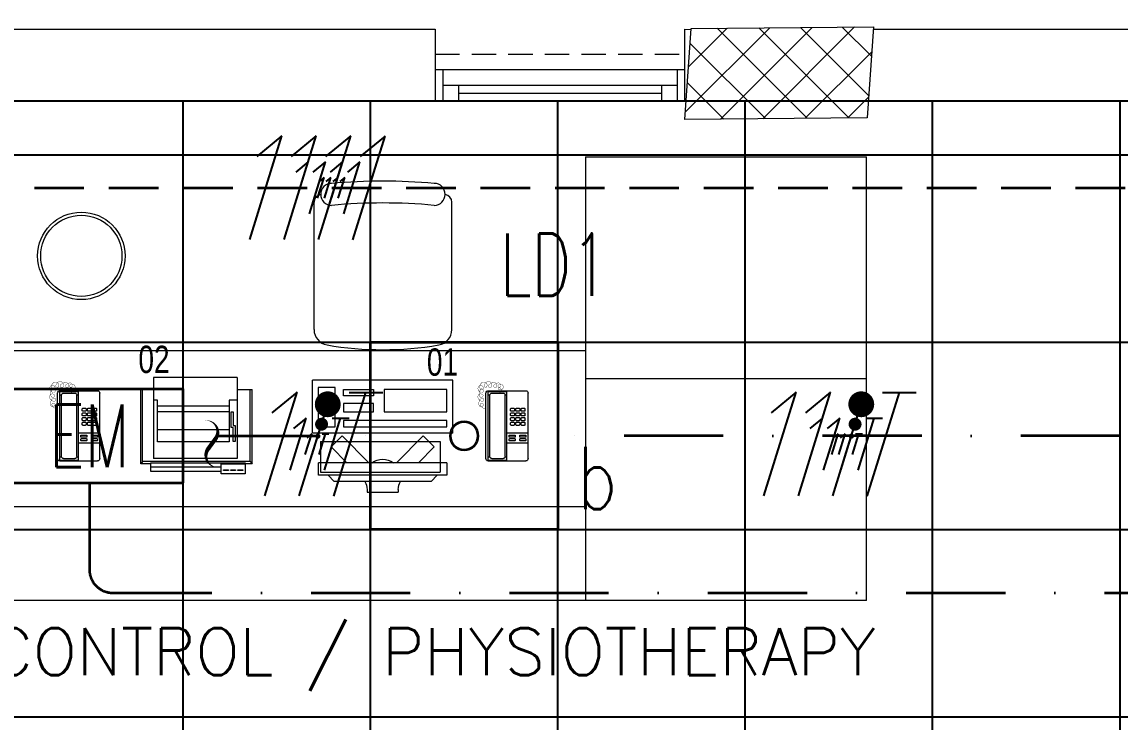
# Model space of a CAD drawing. Header units: inches. Extents: x -12418 to 57169, y -29325 to 19878.
# Drawn here: x 39084 to 42600, y 6583 to 8826 of the extents above; entities that cross this region are included whole.
import ezdxf
from ezdxf.enums import TextEntityAlignment as Align

# ---------------------------------------------------------------- set-up
doc = ezdxf.new("R2010")
doc.units = ezdxf.units.IN
doc.header["$LTSCALE"] = 25
doc.header["$MEASUREMENT"] = 0
for name, pattern in [('00-Ground Floor$0$HIDDEN2', [0.1875, 0.125, -0.0625]), ('DASHDOT', [25.4, 12.7, -6.35, 0, -6.35]), ('HIDDEN', [9.525, 6.35, -3.175])]:
    doc.linetypes.add(name, pattern=pattern)
doc.layers.get('0').update_dxf_attribs({"color": 8})
for name, color, linetype, lineweight in [('00-Ground Floor$0$72_EGR_BASE_TEXT', 252, 'Continuous', 5), ('00-Ground Floor$0$72_EGR_EQP_TAG', 142, 'Continuous', 5), ('00-Ground Floor$0$Aluminum', 251, 'Continuous', 5), ('00-Ground Floor$0$C-HYDR-CTCH', 251, 'Continuous', 5), ('00-Ground Floor$0$Hatch', 254, 'Continuous', 5), ('00-Ground Floor$0$LOADING', 253, 'Continuous', 5), ('00-Ground Floor$0$Proj', 251, 'Continuous', 5), ('00-Ground Floor$0$Walls', 251, 'Continuous', 5), ('E-LITE-CIRC', 6, 'Continuous', 25), ('E-LITE-CIRC-NUMB', 6, 'Continuous', 25), ('E-LITE-CLNG', 150, 'Continuous', 35), ('E-LITE-CLNG @ 100', 150, 'Continuous', 35), ('E-LITE-CLNG-CNDT', 6, 'DASHDOT', 35), ('E-LITE-CTRL', 6, 'Continuous', 25), ('E-LITE-FLOR-CNDT', 6, 'HIDDEN', 35), ('E-LITE-IDEN', 6, 'Continuous', 25), ('E-POWR-WIRE', 6, 'Continuous', 25), ('E-POWR-WIRE @ 100', 6, 'Continuous', 25), ('E-POWR-WIRE @ 20', 6, 'Continuous', 25), ('E-POWR-WIRE @ 50', 6, 'Continuous', 25)]:
    doc.layers.add(name, color=color, linetype=linetype, lineweight=lineweight)
doc.layers.add('00-Ground Floor$0$False Ceiling', color=251, linetype='Continuous')
doc.layers.add('E-LIGHTING CONDUIT', color=6, linetype='Continuous')
doc.styles.add('00-Ground Floor$0$SIMPLEX', font='SIMPLEX.shx', dxfattribs={"height": 150})
doc.styles.add('00-Ground Floor$0$X3G_ENTITY_257CFD', font='swisscl.ttf', dxfattribs={"height": 200})
doc.styles.add('DC_Simplex', font='SIMPLEX.shx', dxfattribs={"width": 0.7})

# ---------------------------------------------------------------- blocks, each defined once
blk = doc.blocks.new('00-Ground Floor$0$DM20079-P')
at = {"color": 0}
for p, q in [((-0.0686, 0.217), (-0.0686, 0.008)), ((-0.0616, 0.225), (0.0594, 0.225)), ((-0.0616, 0.225), (-0.0616, 0)), ((-0.0616, 0.222), (-0.0016, 0.222)), ((-0.0616, 0.212), (-0.0565, 0.212)), ((-0.0496, 0.2175), (-0.0136, 0.2175)), ((-0.0068, 0.212), (-0.0016, 0.212)), ((-0.0016, 0.225), (-0.0016, 0)), ((0.0664, 0.217), (0.0664, 0.008)), ((-0.0566, 0.2105), (-0.0566, 0.0145)), ((-0.0066, 0.2105), (-0.0066, 0.0145)), ((-0.0016, 0.1675), (0.0664, 0.1675)), ((-0.0016, 0.135), (0.0664, 0.135)), ((-0.0616, 0.013), (-0.0565, 0.013)), ((-0.0616, 0.003), (-0.0016, 0.003)), ((-0.0594, 0), (0.0594, 0)), ((-0.0496, 0.0075), (-0.0136, 0.0075)), ((-0.0068, 0.013), (-0.0016, 0.013))]:
    blk.add_line(p, q, dxfattribs=at)
for points in [[(0.0074, 0.1605, 0.414214), (0.0054, 0.1585), (0.0054, 0.1555, 0.414214), (0.0074, 0.1535), (0.0234, 0.1535, 0.414214), (0.0254, 0.1555), (0.0254, 0.1585, 0.414214), (0.0234, 0.1605)], [(0.0234, 0.142, 0.414214), (0.0254, 0.144), (0.0254, 0.147, 0.414214), (0.0234, 0.149), (0.0074, 0.149, 0.414214), (0.0054, 0.147), (0.0054, 0.144, 0.414214), (0.0074, 0.142)], [(0.0574, 0.1535, 0.414214), (0.0594, 0.1555), (0.0594, 0.1585, 0.414214), (0.0574, 0.1605), (0.0414, 0.1605, 0.414214), (0.0394, 0.1585), (0.0394, 0.1555, 0.414214), (0.0414, 0.1535)], [(0.0574, 0.142, 0.414214), (0.0594, 0.144), (0.0594, 0.147, 0.414214), (0.0574, 0.149), (0.0414, 0.149, 0.414214), (0.0394, 0.147), (0.0394, 0.144, 0.414214), (0.0414, 0.142)], [(0.0104, 0.103, 0.414214), (0.0124, 0.101), (0.0204, 0.101, 0.414214), (0.0224, 0.103), (0.0224, 0.109, 0.414214), (0.0204, 0.111), (0.0124, 0.111, 0.414214), (0.0104, 0.109)], [(0.0274, 0.103, 0.414214), (0.0294, 0.101), (0.0374, 0.101, 0.414214), (0.0394, 0.103), (0.0394, 0.109, 0.414214), (0.0374, 0.111), (0.0294, 0.111, 0.414214), (0.0274, 0.109)], [(0.0444, 0.103, 0.414214), (0.0464, 0.101), (0.0544, 0.101, 0.414214), (0.0564, 0.103), (0.0564, 0.109, 0.414214), (0.0544, 0.111), (0.0464, 0.111, 0.414214), (0.0444, 0.109)], [(0.0104, 0.088, 0.414214), (0.0124, 0.086), (0.0204, 0.086, 0.414214), (0.0224, 0.088), (0.0224, 0.094, 0.414214), (0.0204, 0.096), (0.0124, 0.096, 0.414214), (0.0104, 0.094)], [(0.0104, 0.073, 0.414214), (0.0124, 0.071), (0.0204, 0.071, 0.414214), (0.0224, 0.073), (0.0224, 0.079, 0.414214), (0.0204, 0.081), (0.0124, 0.081, 0.414214), (0.0104, 0.079)], [(0.0274, 0.088, 0.414214), (0.0294, 0.086), (0.0374, 0.086, 0.414214), (0.0394, 0.088), (0.0394, 0.094, 0.414214), (0.0374, 0.096), (0.0294, 0.096, 0.414214), (0.0274, 0.094)], [(0.0274, 0.073, 0.414214), (0.0294, 0.071), (0.0374, 0.071, 0.414214), (0.0394, 0.073), (0.0394, 0.079, 0.414214), (0.0374, 0.081), (0.0294, 0.081, 0.414214), (0.0274, 0.079)], [(0.0444, 0.088, 0.414214), (0.0464, 0.086), (0.0544, 0.086, 0.414214), (0.0564, 0.088), (0.0564, 0.094, 0.414214), (0.0544, 0.096), (0.0464, 0.096, 0.414214), (0.0444, 0.094)], [(0.0444, 0.073, 0.414214), (0.0464, 0.071), (0.0544, 0.071, 0.414214), (0.0564, 0.073), (0.0564, 0.079, 0.414214), (0.0544, 0.081), (0.0464, 0.081, 0.414214), (0.0444, 0.079)], [(0.0104, 0.058, 0.414214), (0.0124, 0.056), (0.0204, 0.056, 0.414214), (0.0224, 0.058), (0.0224, 0.064, 0.414214), (0.0204, 0.066), (0.0124, 0.066, 0.414214), (0.0104, 0.064)], [(0.0274, 0.058, 0.414214), (0.0294, 0.056), (0.0374, 0.056, 0.414214), (0.0394, 0.058), (0.0394, 0.064, 0.414214), (0.0374, 0.066), (0.0294, 0.066, 0.414214), (0.0274, 0.064)], [(0.0444, 0.058, 0.414214), (0.0464, 0.056), (0.0544, 0.056, 0.414214), (0.0564, 0.058), (0.0564, 0.064, 0.414214), (0.0544, 0.066), (0.0464, 0.066, 0.414214), (0.0444, 0.064)]]:
    blk.add_lwpolyline(points, format="xyb", close=True, dxfattribs=at)
at = {"color": 0, "const_width": 0.001}
blk.add_lwpolyline([(-0.0686, 0.059, 0.184574), (-0.0861, 0.0478, 1.44364), (-0.0769, 0.0452, 0.837915), (-0.0907, 0.0465, 0.30536), (-0.0835, 0.0248, 1.584726), (-0.0815, 0.034, 0.253153), (-0.094, 0.0228, 0.874198), (-0.0776, 0.0142, 0.915253), (-0.0897, 0.0168, 0.223821), (-0.0874, -0.0011, 1.703343), (-0.0796, 0.005, 0.588962), (-0.0934, -0.0114, 0.717795), (-0.0769, -0.0108, 0.983104), (-0.0875, -0.0075, 0.326362), (-0.0815, -0.0259, 0.758716), (-0.0657, -0.0134, 0.906186), (-0.0743, -0.016, 0.189488), (-0.067, -0.0272, 0.7948), (-0.0506, -0.0127, 1.223996), (-0.0585, -0.0193, 0.072149), (-0.0473, -0.0259, 0.645886), (-0.0341, -0.0134, 1.366917), (-0.042, -0.0193, 0.078415), (-0.0315, -0.0246, 0.723006), (-0.0229, -0.0127, 1.105484), (-0.0289, -0.018, 0.327892), (-0.017, -0.0193, 0.446638), (-0.0144, -0.0068, 0.327263), (-0.0269, -0.0029, 1.240441), (-0.0229, -0.0094, 0.611307), (-0.0278, 0.0075)], format="xyb", dxfattribs=at)
at = {"color": 0}
for centre, radius, start, end in [((-0.0605, 0.217), 0.00813, 97.9633, 179.6649), ((-0.0496, 0.2105), 0.007, 90, 180), ((-0.0136, 0.2105), 0.007, 0, 90), ((0.0582, 0.217), 0.00813, 0.3351, 82.0367), ((-0.0605, 0.008), 0.00813, 180.3351, 277.9633), ((-0.0496, 0.0145), 0.007, 180, 270), ((-0.0136, 0.0145), 0.007, 270, 0), ((0.0582, 0.008), 0.00813, 277.9633, 359.6649)]:
    blk.add_arc(centre, radius, start, end, dxfattribs=at)
blk = doc.blocks.new('00-Ground Floor$0$WM00001-P')
at = {"layer": '00-Ground Floor$0$LOADING'}
for radius in [0.14, 0.13]:
    blk.add_circle((0, 0), radius, dxfattribs=at)
blk = doc.blocks.new('00-Ground Floor$0$ITPPLT2C-P')
at = {"color": 0}
for p, q in [((0, 0), (0, -0.2262)), ((0.0252, 0), (0, 0)), ((0.0139, 0), (0.0139, -0.2262)), ((0.0252, 0), (0.0139, 0)), ((0.0229, 0.0318), (0.2618, 0.0318)), ((0.0304, 0.0256), (0.0229, 0.0318)), ((0.0229, 0), (0.0229, 0.0318)), ((0.0252, -0.2262), (0.0252, 0)), ((0.0304, -0.3182), (0.0304, 0.0256)), ((0.0304, 0.0256), (0.2618, 0.0256)), ((0.2618, -0.0096), (0.2618, 0.0318)), ((0.0401, -0.2769), (0.0401, -0.0096)), ((0.3, -0.0096), (0.0401, -0.0096)), ((0.0939, -0.2515), (0.0939, -0.0222)), ((0.0939, -0.0222), (0.2274, -0.0222)), ((0.1321, -0.2515), (0.1321, -0.0222)), ((0.1894, -0.2515), (0.1894, -0.0222)), ((0.2082, -0.2515), (0.2082, -0.0222)), ((0.2274, -0.0222), (0.2274, -0.0096)), ((0.3, -0.2769), (0.3, -0.0096)), ((-0.0091, -0.2262), (0.0267, -0.2262)), ((-0.0091, -0.3023), (-0.0091, -0.2262)), ((-0.0087, -0.2262), (0.0236, -0.2262)), ((-0.0087, -0.3023), (-0.0087, -0.2262)), ((0, -0.2262), (0.0252, -0.2262)), ((0.0023, -0.2495), (0.0023, -0.2334)), ((0.0023, -0.2334), (0.0045, -0.2334)), ((0.0045, -0.2334), (0.0045, -0.2495)), ((0.0139, -0.2262), (0.0252, -0.2262)), ((0.0236, -0.2262), (0.0236, -0.3023)), ((0.0267, -0.2262), (0.0267, -0.3023)), ((0.0045, -0.2495), (0.0023, -0.2495)), ((0.0023, -0.2721), (0.0023, -0.2562)), ((0.0023, -0.2562), (0.0045, -0.2562)), ((0.0045, -0.2721), (0.0023, -0.2721)), ((0.0023, -0.295), (0.0023, -0.2793)), ((0.0023, -0.2793), (0.0045, -0.2793)), ((0.0045, -0.2562), (0.0045, -0.2721)), ((0.0045, -0.2793), (0.0045, -0.295)), ((0.3, -0.2769), (0.0401, -0.2769)), ((0.2274, -0.2515), (0.0939, -0.2515)), ((0.0947, -0.2701), (0.0947, -0.2641)), ((0.0947, -0.2641), (0.1395, -0.2641)), ((0.1457, -0.2701), (0.0947, -0.2701)), ((0.1395, -0.2575), (0.19, -0.2575)), ((0.1395, -0.2641), (0.1395, -0.2575)), ((0.19, -0.2641), (0.1457, -0.2641)), ((0.1457, -0.2641), (0.1457, -0.2701)), ((0.19, -0.2575), (0.19, -0.2641)), ((0.2274, -0.2769), (0.2274, -0.2515)), ((0.2618, -0.2769), (0.2618, -0.3246)), ((0.0267, -0.3023), (-0.0091, -0.3023)), ((0.0236, -0.3023), (-0.0087, -0.3023)), ((0.0045, -0.295), (0.0023, -0.295)), ((0.0229, -0.3246), (0.0229, -0.3023)), ((0.0304, -0.3182), (0.0229, -0.3246)), ((0.0229, -0.3246), (0.2618, -0.3246)), ((0.0304, -0.3182), (0.2618, -0.3182))]:
    blk.add_line(p, q, dxfattribs=at)
blk = doc.blocks.new('00-Ground Floor$0$GF21021-P')
for p, q in [((-0.2207, 0.4756), (-0.2207, 0.0675)), ((0.2205, 0.4756), (0.2205, 0.0675))]:
    blk.add_line(p, q)
for centre, radius, start, end in [((-0.0001, -0.5295), 1.0695, 80.3671, 99.6329), ((-0.1707, 0.4756), 0.05, 99.6329, 180), ((0.1705, 0.4756), 0.05, 0, 80.3671), ((-0.1643, 0.0425), 0.0351, 90, 270), ((0, 1.8467), 1.7767, 264.6946, 275.3053), ((0.1641, 0.0425), 0.0351, 270, 90), ((-0.1957, 0.0675), 0.025, 180, 261.4721), ((0.1955, 0.0675), 0.025, 278.5279, 0), ((0, 1.8314), 1.8314, 264.8532, 275.147)]:
    blk.add_arc(centre, radius, start, end)
blk = doc.blocks.new('00-Ground Floor$0$ITCWLS1-P')
at = {"layer": '00-Ground Floor$0$LOADING'}
for p, q in [((-0.2651, 0.43, 0), (-0.3051, 0.43, 0)), ((-0.3051, 0.43, 0), (-0.3051, 0.02, 0)), ((-0.2651, 0.43, 0), (-0.2651, 0.02, 0)), ((-0.17, 0.45), (-0.17, 0)), ((-0.17, 0.45), (0, 0.45)), ((-0.1496, 0.4305), (-0.1291, 0.4305)), ((-0.1291, 0.4305), (-0.1291, 0.4089)), ((0, 0.45), (0, 0)), ((-0.3251, 0.38, 0), (-0.3051, 0.4, 0)), ((-0.197, 0.4094), (-0.295, 0.4094)), ((-0.295, 0.0264), (-0.295, 0.4094)), ((-0.197, 0.0264), (-0.197, 0.4094)), ((-0.3251, 0.38, 0), (-0.3251, 0.07, 0)), ((-0.3503, 0.275), (-0.3596, 0.275)), ((-0.3596, 0.175), (-0.3596, 0.275)), ((-0.3503, 0.175), (-0.3596, 0.175)), ((-0.3251, 0.07, 0), (-0.3051, 0.05, 0)), ((-0.3051, 0.02, 0), (-0.2651, 0.02, 0)), ((-0.197, 0.0264), (-0.295, 0.0264)), ((-0.17, 0), (0, 0))]:
    blk.add_line(p, q, dxfattribs=at)
at = {"layer": '00-Ground Floor$0$LOADING', "extrusion": (2.48281e-10, 3.18408e-10, -1)}
for p, q in [((-0.2651, 0.3395), (-0.2144, 0.3902)), ((-0.1791, 0.3548), (-0.2144, 0.3902)), ((-0.2651, 0.2688), (-0.1791, 0.3548))]:
    blk.add_line(p, q, dxfattribs=at)
at = {"layer": '00-Ground Floor$0$LOADING', "extrusion": (2.48281e-10, -3.18408e-10, -1)}
for p, q in [((-0.2651, 0.1812), (-0.1791, 0.0952)), ((-0.2651, 0.1105), (-0.2144, 0.0598)), ((-0.1791, 0.0952), (-0.2144, 0.0598))]:
    blk.add_line(p, q, dxfattribs=at)
at = {"layer": '00-Ground Floor$0$LOADING'}
for points in [[(-0.1291, 0.4089), (-0.1291, 0.1), (-0.1496, 0.1), (-0.1496, 0.4305)], [(-0.1496, 0.1), (-0.1496, 0.1), (-0.1496, 0.1), (-0.1496, 0.1), (-0.1496, 0.1), (-0.1496, 0.1), (-0.1496, 0.1), (-0.1496, 0.1), (-0.1496, 0.1)], [(-0.1496, 0.1), (-0.1496, 0.1), (-0.1496, 0.1), (-0.1496, 0.1), (-0.1496, 0.1), (-0.1496, 0.1), (-0.1496, 0.1), (-0.1496, 0.1), (-0.1496, 0.1), (-0.1496, 0.1), (-0.1496, 0.1), (-0.1496, 0.1), (-0.1496, 0.1), (-0.1496, 0.1), (-0.1496, 0.1), (-0.1496, 0.1), (-0.1496, 0.1), (-0.1496, 0.1)], [(-0.1496, 0.1), (-0.1496, 0.1), (-0.1496, 0.1), (-0.1496, 0.1), (-0.1496, 0.1), (-0.1496, 0.1), (-0.1496, 0.1), (-0.1496, 0.1), (-0.1496, 0.1), (-0.1496, 0.1)], [(-0.1496, 0.1), (-0.1496, 0.1), (-0.1496, 0.1), (-0.1496, 0.1), (-0.1496, 0.1), (-0.1496, 0.1), (-0.1496, 0.1)], [(-0.1496, 0.1), (-0.1496, 0.1), (-0.1496, 0.1), (-0.1496, 0.1), (-0.1496, 0.1), (-0.1496, 0.1), (-0.1496, 0.1), (-0.1496, 0.1), (-0.1496, 0.1), (-0.1496, 0.1)], [(-0.1496, 0.1), (-0.1496, 0.1), (-0.1496, 0.1), (-0.1496, 0.1), (-0.1496, 0.1), (-0.1496, 0.1), (-0.1496, 0.1), (-0.1496, 0.1), (-0.1496, 0.1), (-0.1496, 0.1), (-0.1496, 0.1), (-0.1496, 0.1), (-0.1496, 0.1), (-0.1496, 0.1), (-0.1496, 0.1)], [(-0.1496, 0.1), (-0.1496, 0.1), (-0.1496, 0.1), (-0.1496, 0.1), (-0.1496, 0.1), (-0.1496, 0.1), (-0.1496, 0.1), (-0.1496, 0.1), (-0.1496, 0.1), (-0.1496, 0.1)], [(-0.1496, 0.1), (-0.1496, 0.1), (-0.1496, 0.1), (-0.1496, 0.1), (-0.1496, 0.1), (-0.1496, 0.1), (-0.1496, 0.1), (-0.1496, 0.1), (-0.1496, 0.1), (-0.1496, 0.1)], [(-0.1496, 0.1), (-0.1496, 0.1), (-0.1496, 0.1), (-0.1496, 0.1), (-0.1496, 0.1), (-0.1496, 0.1), (-0.1496, 0.1), (-0.1496, 0.1), (-0.1496, 0.1), (-0.1496, 0.1), (-0.1496, 0.1), (-0.1496, 0.1), (-0.1496, 0.1), (-0.1496, 0.1), (-0.1496, 0.1), (-0.1496, 0.1), (-0.1496, 0.1), (-0.1496, 0.1), (-0.1496, 0.1), (-0.1496, 0.1), (-0.1496, 0.1), (-0.1496, 0.1), (-0.1496, 0.1), (-0.1496, 0.1), (-0.1496, 0.1), (-0.1496, 0.1), (-0.1496, 0.1), (-0.1496, 0.1), (-0.1496, 0.1), (-0.1496, 0.1), (-0.1496, 0.1), (-0.1496, 0.1), (-0.1496, 0.1), (-0.1496, 0.1), (-0.1496, 0.1), (-0.1496, 0.1), (-0.1496, 0.1), (-0.1496, 0.1), (-0.1496, 0.1), (-0.1496, 0.1), (-0.1496, 0.1), (-0.1496, 0.1), (-0.1496, 0.1), (-0.1496, 0.1), (-0.1496, 0.1), (-0.1496, 0.1), (-0.1496, 0.1), (-0.1496, 0.1), (-0.1496, 0.1), (-0.1496, 0.1), (-0.1496, 0.1), (-0.1496, 0.1), (-0.1496, 0.1), (-0.1496, 0.1)], [(-0.1496, 0.1), (-0.1496, 0.1), (-0.1496, 0.1), (-0.1496, 0.1), (-0.1496, 0.1), (-0.1496, 0.1), (-0.1496, 0.1), (-0.1496, 0.1), (-0.1496, 0.1), (-0.1496, 0.1), (-0.1496, 0.1), (-0.1496, 0.1), (-0.1496, 0.1), (-0.1496, 0.1), (-0.1496, 0.1), (-0.1496, 0.1), (-0.1496, 0.1), (-0.1496, 0.1), (-0.1496, 0.1), (-0.1496, 0.1), (-0.1496, 0.1), (-0.1496, 0.1), (-0.1496, 0.1), (-0.1496, 0.1), (-0.1496, 0.1), (-0.1496, 0.1), (-0.1496, 0.1), (-0.1496, 0.1), (-0.1496, 0.1), (-0.1496, 0.1), (-0.1496, 0.1), (-0.1496, 0.1), (-0.1496, 0.1), (-0.1496, 0.1), (-0.1496, 0.1), (-0.1496, 0.1), (-0.1496, 0.1), (-0.1496, 0.1), (-0.1496, 0.1), (-0.1496, 0.1), (-0.1496, 0.1), (-0.1496, 0.1), (-0.1496, 0.1), (-0.1496, 0.1), (-0.1496, 0.1), (-0.1496, 0.1), (-0.1496, 0.1), (-0.1496, 0.1), (-0.1496, 0.1), (-0.1496, 0.1), (-0.1496, 0.1), (-0.1496, 0.1), (-0.1496, 0.1), (-0.1496, 0.1), (-0.1496, 0.1), (-0.1496, 0.1), (-0.1496, 0.1), (-0.1496, 0.1), (-0.1496, 0.1), (-0.1496, 0.1), (-0.1496, 0.1), (-0.1496, 0.1), (-0.1496, 0.1), (-0.1496, 0.1), (-0.1496, 0.1), (-0.1496, 0.1), (-0.1496, 0.1), (-0.1496, 0.1), (-0.1496, 0.1), (-0.1496, 0.1), (-0.1496, 0.1), (-0.1496, 0.1), (-0.1496, 0.1), (-0.1496, 0.1), (-0.1496, 0.1), (-0.1496, 0.1), (-0.1496, 0.1), (-0.1496, 0.1), (-0.1496, 0.1), (-0.1496, 0.1), (-0.1496, 0.1), (-0.1496, 0.1), (-0.1496, 0.1), (-0.1496, 0.1), (-0.1496, 0.1), (-0.1496, 0.1), (-0.1496, 0.1), (-0.1496, 0.1), (-0.1496, 0.1)], [(-0.1496, 0.1), (-0.1496, 0.1), (-0.1496, 0.1), (-0.1496, 0.1), (-0.1496, 0.1), (-0.1496, 0.1), (-0.1496, 0.1), (-0.1496, 0.1), (-0.1496, 0.1), (-0.1496, 0.1), (-0.1496, 0.1), (-0.1496, 0.1)], [(-0.1496, 0.1), (-0.1496, 0.1), (-0.1496, 0.1), (-0.1496, 0.1), (-0.1496, 0.1), (-0.1496, 0.1), (-0.1496, 0.1)], [(-0.1496, 0.1), (-0.1496, 0.1), (-0.1496, 0.1), (-0.1496, 0.1), (-0.1496, 0.1), (-0.1496, 0.1), (-0.1496, 0.1), (-0.1496, 0.1), (-0.1496, 0.1), (-0.1496, 0.1), (-0.1496, 0.1), (-0.1496, 0.1), (-0.1496, 0.1), (-0.1496, 0.1), (-0.1496, 0.1), (-0.1496, 0.1), (-0.1496, 0.1)], [(-0.1496, 0.1), (-0.1496, 0.1), (-0.1496, 0.1), (-0.1496, 0.1), (-0.1496, 0.1), (-0.1496, 0.1), (-0.1496, 0.1), (-0.1496, 0.1), (-0.1496, 0.1), (-0.1496, 0.1), (-0.1496, 0.1), (-0.1496, 0.1), (-0.1496, 0.1), (-0.1496, 0.1), (-0.1496, 0.1), (-0.1496, 0.1), (-0.1496, 0.1), (-0.1496, 0.1), (-0.1496, 0.1), (-0.1496, 0.1), (-0.1496, 0.1), (-0.1496, 0.1), (-0.1496, 0.1), (-0.1496, 0.1), (-0.1496, 0.1), (-0.1496, 0.1), (-0.1496, 0.1), (-0.1496, 0.1), (-0.1496, 0.1), (-0.1496, 0.1), (-0.1496, 0.1), (-0.1496, 0.1), (-0.1496, 0.1), (-0.1496, 0.1), (-0.1496, 0.1), (-0.1496, 0.1), (-0.1496, 0.1), (-0.1496, 0.1), (-0.1496, 0.1), (-0.1496, 0.1), (-0.1496, 0.1), (-0.1496, 0.1), (-0.1496, 0.1), (-0.1496, 0.1), (-0.1496, 0.1), (-0.1496, 0.1), (-0.1496, 0.1), (-0.1496, 0.1), (-0.1496, 0.1), (-0.1496, 0.1), (-0.1496, 0.1), (-0.1496, 0.1), (-0.1496, 0.1), (-0.1496, 0.1), (-0.1496, 0.1), (-0.1496, 0.1), (-0.1496, 0.1), (-0.1496, 0.1), (-0.1496, 0.1), (-0.1496, 0.1), (-0.1496, 0.1), (-0.1496, 0.1), (-0.1496, 0.1), (-0.1496, 0.1), (-0.1496, 0.1), (-0.1496, 0.1), (-0.1496, 0.1), (-0.1496, 0.1), (-0.1496, 0.1), (-0.1496, 0.1), (-0.1496, 0.1), (-0.1496, 0.1), (-0.1496, 0.1), (-0.1496, 0.1), (-0.1496, 0.1), (-0.1496, 0.1), (-0.1496, 0.1), (-0.1496, 0.1), (-0.1496, 0.1), (-0.1496, 0.1), (-0.1496, 0.1), (-0.1496, 0.1), (-0.1496, 0.1), (-0.1496, 0.1), (-0.1496, 0.1), (-0.1496, 0.1), (-0.1496, 0.1), (-0.1496, 0.1), (-0.1496, 0.1), (-0.1496, 0.1), (-0.1496, 0.1), (-0.1496, 0.1), (-0.1496, 0.1), (-0.1496, 0.1), (-0.1496, 0.1), (-0.1496, 0.1), (-0.1496, 0.1), (-0.1496, 0.1), (-0.1496, 0.1), (-0.1496, 0.1), (-0.1496, 0.1), (-0.1496, 0.1), (-0.1496, 0.1), (-0.1496, 0.1), (-0.1496, 0.1), (-0.1496, 0.1), (-0.1496, 0.1), (-0.1496, 0.1), (-0.1496, 0.1), (-0.1496, 0.1), (-0.1496, 0.1)], [(-0.1496, 0.1), (-0.1496, 0.1), (-0.1496, 0.1), (-0.1496, 0.1), (-0.1496, 0.1), (-0.1496, 0.1), (-0.1496, 0.1), (-0.1496, 0.1)]]:
    blk.add_lwpolyline(points, dxfattribs=at)
for points in [[(-0.1019, 0.4305), (-0.0304, 0.4305), (-0.0304, 0.2294), (-0.1019, 0.2294)], [(-0.1019, 0.1954), (-0.0747, 0.1954), (-0.0747, 0.1), (-0.1019, 0.1)], [(-0.0304, 0.1954), (-0.0508, 0.1954), (-0.0508, 0.1), (-0.0304, 0.1)], [(-0.1496, 0.1), (-0.1496, 0.1), (-0.1496, 0.1), (-0.1496, 0.1), (-0.1496, 0.1), (-0.1496, 0.1), (-0.1496, 0.1), (-0.1496, 0.1), (-0.1496, 0.1), (-0.1496, 0.1), (-0.1496, 0.1), (-0.1496, 0.1), (-0.1496, 0.1), (-0.1496, 0.1), (-0.1496, 0.1), (-0.1496, 0.1), (-0.1496, 0.1), (-0.1496, 0.1), (-0.1496, 0.1), (-0.1496, 0.1), (-0.1496, 0.1), (-0.1496, 0.1), (-0.1496, 0.1), (-0.1496, 0.1), (-0.1496, 0.1), (-0.1496, 0.1), (-0.1496, 0.1), (-0.1496, 0.1), (-0.1496, 0.1), (-0.1496, 0.1), (-0.1496, 0.1), (-0.1496, 0.1), (-0.1496, 0.1), (-0.1496, 0.1), (-0.1496, 0.1), (-0.1496, 0.1), (-0.1496, 0.1), (-0.1496, 0.1), (-0.1496, 0.1), (-0.1496, 0.1), (-0.1496, 0.1), (-0.1496, 0.1), (-0.1496, 0.1), (-0.1496, 0.1), (-0.1496, 0.1), (-0.1496, 0.1), (-0.1496, 0.1), (-0.1496, 0.1), (-0.1496, 0.1), (-0.1496, 0.1), (-0.1496, 0.1), (-0.1496, 0.1), (-0.1496, 0.1), (-0.1496, 0.1), (-0.1496, 0.1), (-0.1496, 0.1), (-0.1496, 0.1), (-0.1496, 0.1), (-0.1496, 0.1), (-0.1496, 0.1), (-0.1496, 0.1), (-0.1496, 0.1), (-0.1496, 0.1), (-0.1496, 0.1), (-0.1496, 0.1), (-0.1496, 0.1), (-0.1496, 0.1), (-0.1496, 0.1), (-0.1496, 0.1), (-0.1496, 0.1), (-0.1496, 0.1), (-0.1496, 0.1), (-0.1496, 0.1), (-0.1496, 0.1), (-0.1496, 0.1), (-0.1496, 0.1), (-0.1496, 0.1), (-0.1496, 0.1), (-0.1496, 0.1), (-0.1496, 0.1), (-0.1496, 0.1), (-0.1496, 0.1), (-0.1496, 0.1), (-0.1496, 0.1), (-0.1496, 0.1), (-0.1496, 0.1), (-0.1496, 0.1), (-0.1496, 0.1), (-0.1496, 0.1), (-0.1496, 0.1), (-0.1496, 0.1), (-0.1496, 0.1), (-0.1496, 0.1), (-0.1496, 0.1), (-0.1496, 0.1), (-0.1496, 0.1), (-0.1496, 0.1), (-0.1496, 0.1), (-0.1496, 0.1), (-0.1496, 0.1), (-0.1496, 0.1), (-0.1496, 0.1), (-0.1496, 0.1), (-0.1496, 0.1), (-0.1496, 0.1), (-0.1496, 0.1), (-0.1496, 0.1), (-0.1496, 0.1), (-0.1496, 0.1), (-0.1496, 0.1), (-0.1496, 0.1), (-0.1496, 0.1), (-0.1496, 0.1), (-0.1496, 0.1), (-0.1496, 0.1), (-0.1496, 0.1), (-0.1496, 0.1), (-0.1496, 0.1), (-0.1496, 0.1), (-0.1496, 0.1), (-0.1496, 0.1), (-0.1496, 0.1), (-0.1496, 0.1), (-0.1496, 0.1), (-0.1496, 0.1), (-0.1496, 0.1), (-0.1496, 0.1), (-0.1496, 0.1), (-0.1496, 0.1), (-0.1496, 0.1), (-0.1496, 0.1), (-0.1496, 0.1), (-0.1496, 0.1), (-0.1496, 0.1), (-0.1496, 0.1), (-0.1496, 0.1), (-0.1496, 0.1), (-0.1496, 0.1), (-0.1496, 0.1), (-0.1496, 0.1), (-0.1496, 0.1), (-0.1496, 0.1), (-0.1496, 0.1), (-0.1496, 0.1), (-0.1496, 0.1), (-0.1496, 0.1), (-0.1496, 0.1), (-0.1496, 0.1), (-0.1496, 0.1), (-0.1496, 0.1), (-0.1496, 0.1), (-0.1496, 0.1), (-0.1496, 0.1), (-0.1496, 0.1), (-0.1496, 0.1), (-0.1496, 0.1), (-0.1496, 0.1), (-0.1496, 0.1), (-0.1496, 0.1), (-0.1496, 0.1), (-0.1496, 0.1), (-0.1496, 0.1), (-0.1496, 0.1), (-0.1496, 0.1), (-0.1496, 0.1), (-0.1496, 0.1), (-0.1496, 0.1), (-0.1496, 0.1), (-0.1496, 0.1), (-0.1496, 0.1), (-0.1496, 0.1), (-0.1496, 0.1), (-0.1496, 0.1), (-0.1496, 0.1), (-0.1496, 0.1), (-0.1496, 0.1), (-0.1496, 0.1), (-0.1496, 0.1), (-0.1496, 0.1), (-0.1496, 0.1), (-0.1496, 0.1), (-0.1496, 0.1), (-0.1496, 0.1), (-0.1496, 0.1), (-0.1496, 0.1), (-0.1496, 0.1), (-0.1496, 0.1), (-0.1496, 0.1), (-0.1496, 0.1), (-0.1496, 0.1), (-0.1496, 0.1), (-0.1496, 0.1), (-0.1496, 0.1), (-0.1496, 0.1), (-0.1496, 0.1), (-0.1496, 0.1), (-0.1496, 0.1), (-0.1496, 0.1), (-0.1496, 0.1), (-0.1496, 0.1), (-0.1496, 0.1), (-0.1496, 0.1), (-0.1496, 0.1), (-0.1496, 0.1), (-0.1496, 0.1), (-0.1496, 0.1), (-0.1496, 0.1), (-0.1496, 0.1), (-0.1496, 0.1), (-0.1496, 0.1), (-0.1496, 0.1), (-0.1496, 0.1), (-0.1496, 0.1), (-0.1496, 0.1), (-0.1496, 0.1), (-0.1496, 0.1), (-0.1496, 0.1), (-0.1496, 0.1), (-0.1496, 0.1), (-0.1496, 0.1), (-0.1496, 0.1), (-0.1496, 0.1), (-0.1496, 0.1), (-0.1496, 0.1), (-0.1496, 0.1), (-0.1496, 0.1), (-0.1496, 0.1), (-0.1496, 0.1), (-0.1496, 0.1), (-0.1496, 0.1), (-0.1496, 0.1), (-0.1496, 0.1), (-0.1496, 0.1), (-0.1496, 0.1), (-0.1496, 0.1), (-0.1496, 0.1), (-0.1496, 0.1), (-0.1496, 0.1), (-0.1496, 0.1), (-0.1496, 0.1), (-0.1496, 0.1), (-0.1496, 0.1), (-0.1496, 0.1), (-0.1496, 0.1), (-0.1496, 0.1), (-0.1496, 0.1), (-0.1496, 0.1), (-0.1496, 0.1), (-0.1496, 0.1), (-0.1496, 0.1), (-0.1496, 0.1), (-0.1496, 0.1), (-0.1496, 0.1), (-0.1496, 0.1), (-0.1496, 0.1), (-0.1496, 0.1), (-0.1496, 0.1), (-0.1496, 0.1), (-0.1496, 0.1), (-0.1496, 0.1), (-0.1496, 0.1), (-0.1496, 0.1), (-0.1496, 0.1), (-0.1496, 0.1), (-0.1496, 0.1), (-0.1496, 0.1), (-0.1496, 0.1), (-0.1496, 0.1), (-0.1496, 0.1), (-0.1496, 0.1), (-0.1496, 0.1), (-0.1496, 0.1), (-0.1496, 0.1), (-0.1496, 0.1), (-0.1496, 0.1), (-0.1496, 0.1), (-0.1496, 0.1)], [(-0.1496, 0.1), (-0.1496, 0.1), (-0.1496, 0.1), (-0.1496, 0.1), (-0.1496, 0.1), (-0.1496, 0.1), (-0.1496, 0.1), (-0.1496, 0.1), (-0.1496, 0.1), (-0.1496, 0.1), (-0.1496, 0.1), (-0.1496, 0.1), (-0.1496, 0.1), (-0.1496, 0.1), (-0.1496, 0.1), (-0.1496, 0.1), (-0.1496, 0.1), (-0.1496, 0.1), (-0.1496, 0.1), (-0.1496, 0.1), (-0.1496, 0.1), (-0.1496, 0.1), (-0.1496, 0.1), (-0.1496, 0.1), (-0.1496, 0.1), (-0.1496, 0.1), (-0.1496, 0.1), (-0.1496, 0.1), (-0.1496, 0.1), (-0.1496, 0.1), (-0.1496, 0.1), (-0.1496, 0.1), (-0.1496, 0.1), (-0.1496, 0.1), (-0.1496, 0.1), (-0.1496, 0.1), (-0.1496, 0.1), (-0.1496, 0.1), (-0.1496, 0.1), (-0.1496, 0.1), (-0.1496, 0.1), (-0.1496, 0.1), (-0.1496, 0.1), (-0.1496, 0.1), (-0.1496, 0.1), (-0.1496, 0.1), (-0.1496, 0.1), (-0.1496, 0.1), (-0.1496, 0.1), (-0.1496, 0.1), (-0.1496, 0.1), (-0.1496, 0.1), (-0.1496, 0.1), (-0.1496, 0.1), (-0.1496, 0.1), (-0.1496, 0.1), (-0.1496, 0.1), (-0.1496, 0.1), (-0.1496, 0.1), (-0.1496, 0.1), (-0.1496, 0.1), (-0.1496, 0.1), (-0.1496, 0.1), (-0.1496, 0.1), (-0.1496, 0.1), (-0.1496, 0.1), (-0.1496, 0.1), (-0.1496, 0.1), (-0.1496, 0.1), (-0.1496, 0.1), (-0.1496, 0.1), (-0.1496, 0.1), (-0.1496, 0.1), (-0.1496, 0.1), (-0.1496, 0.1), (-0.1496, 0.1), (-0.1496, 0.1), (-0.1496, 0.1), (-0.1496, 0.1), (-0.1496, 0.1), (-0.1496, 0.1), (-0.1496, 0.1), (-0.1496, 0.1), (-0.1496, 0.1), (-0.1496, 0.1), (-0.1496, 0.1), (-0.1496, 0.1), (-0.1496, 0.1), (-0.1496, 0.1), (-0.1496, 0.1), (-0.1496, 0.1), (-0.1496, 0.1), (-0.1496, 0.1), (-0.1496, 0.1), (-0.1496, 0.1), (-0.1496, 0.1), (-0.1496, 0.1), (-0.1496, 0.1), (-0.1496, 0.1), (-0.1496, 0.1), (-0.1496, 0.1), (-0.1496, 0.1), (-0.1496, 0.1), (-0.1496, 0.1), (-0.1496, 0.1), (-0.1496, 0.1), (-0.1496, 0.1), (-0.1496, 0.1), (-0.1496, 0.1), (-0.1496, 0.1), (-0.1496, 0.1), (-0.1496, 0.1), (-0.1496, 0.1), (-0.1496, 0.1), (-0.1496, 0.1), (-0.1496, 0.1), (-0.1496, 0.1), (-0.1496, 0.1), (-0.1496, 0.1), (-0.1496, 0.1), (-0.1496, 0.1), (-0.1496, 0.1), (-0.1496, 0.1), (-0.1496, 0.1), (-0.1496, 0.1), (-0.1496, 0.1), (-0.1496, 0.1), (-0.1496, 0.1), (-0.1496, 0.1), (-0.1496, 0.1), (-0.1496, 0.1), (-0.1496, 0.1), (-0.1496, 0.1), (-0.1496, 0.1), (-0.1496, 0.1), (-0.1496, 0.1), (-0.1496, 0.1), (-0.1496, 0.1), (-0.1496, 0.1), (-0.1496, 0.1), (-0.1496, 0.1), (-0.1496, 0.1), (-0.1496, 0.1), (-0.1496, 0.1), (-0.1496, 0.1), (-0.1496, 0.1), (-0.1496, 0.1), (-0.1496, 0.1), (-0.1496, 0.1), (-0.1496, 0.1), (-0.1496, 0.1), (-0.1496, 0.1), (-0.1496, 0.1), (-0.1496, 0.1), (-0.1496, 0.1), (-0.1496, 0.1), (-0.1496, 0.1), (-0.1496, 0.1), (-0.1496, 0.1), (-0.1496, 0.1), (-0.1496, 0.1), (-0.1496, 0.1), (-0.1496, 0.1), (-0.1496, 0.1), (-0.1496, 0.1), (-0.1496, 0.1), (-0.1496, 0.1), (-0.1496, 0.1), (-0.1496, 0.1), (-0.1496, 0.1), (-0.1496, 0.1), (-0.1496, 0.1), (-0.1496, 0.1), (-0.1496, 0.1), (-0.1496, 0.1), (-0.1496, 0.1), (-0.1496, 0.1), (-0.1496, 0.1), (-0.1496, 0.1), (-0.1496, 0.1), (-0.1496, 0.1), (-0.1496, 0.1), (-0.1496, 0.1), (-0.1496, 0.1), (-0.1496, 0.1), (-0.1496, 0.1), (-0.1496, 0.1), (-0.1496, 0.1), (-0.1496, 0.1), (-0.1496, 0.1), (-0.1496, 0.1), (-0.1496, 0.1), (-0.1496, 0.1), (-0.1496, 0.1), (-0.1496, 0.1), (-0.1496, 0.1), (-0.1496, 0.1), (-0.1496, 0.1), (-0.1496, 0.1), (-0.1496, 0.1), (-0.1496, 0.1), (-0.1496, 0.1), (-0.1496, 0.1), (-0.1496, 0.1), (-0.1496, 0.1), (-0.1496, 0.1), (-0.1496, 0.1), (-0.1496, 0.1), (-0.1496, 0.1), (-0.1496, 0.1), (-0.1496, 0.1), (-0.1496, 0.1), (-0.1496, 0.1), (-0.1496, 0.1)], [(-0.1496, 0.1), (-0.1496, 0.1), (-0.1496, 0.1), (-0.1496, 0.1), (-0.1496, 0.1), (-0.1496, 0.1), (-0.1496, 0.1), (-0.1496, 0.1), (-0.1496, 0.1), (-0.1496, 0.1), (-0.1496, 0.1), (-0.1496, 0.1), (-0.1496, 0.1), (-0.1496, 0.1), (-0.1496, 0.1), (-0.1496, 0.1), (-0.1496, 0.1), (-0.1496, 0.1), (-0.1496, 0.1), (-0.1496, 0.1), (-0.1496, 0.1), (-0.1496, 0.1), (-0.1496, 0.1), (-0.1496, 0.1), (-0.1496, 0.1), (-0.1496, 0.1), (-0.1496, 0.1), (-0.1496, 0.1), (-0.1496, 0.1), (-0.1496, 0.1), (-0.1496, 0.1), (-0.1496, 0.1), (-0.1496, 0.1), (-0.1496, 0.1), (-0.1496, 0.1), (-0.1496, 0.1), (-0.1496, 0.1), (-0.1496, 0.1), (-0.1496, 0.1), (-0.1496, 0.1), (-0.1496, 0.1), (-0.1496, 0.1), (-0.1496, 0.1), (-0.1496, 0.1), (-0.1496, 0.1), (-0.1496, 0.1), (-0.1496, 0.1), (-0.1496, 0.1), (-0.1496, 0.1), (-0.1496, 0.1), (-0.1496, 0.1), (-0.1496, 0.1), (-0.1496, 0.1), (-0.1496, 0.1), (-0.1496, 0.1), (-0.1496, 0.1), (-0.1496, 0.1), (-0.1496, 0.1), (-0.1496, 0.1), (-0.1496, 0.1), (-0.1496, 0.1), (-0.1496, 0.1), (-0.1496, 0.1), (-0.1496, 0.1), (-0.1496, 0.1), (-0.1496, 0.1), (-0.1496, 0.1), (-0.1496, 0.1), (-0.1496, 0.1), (-0.1496, 0.1), (-0.1496, 0.1), (-0.1496, 0.1), (-0.1496, 0.1), (-0.1496, 0.1), (-0.1496, 0.1), (-0.1496, 0.1), (-0.1496, 0.1), (-0.1496, 0.1), (-0.1496, 0.1), (-0.1496, 0.1), (-0.1496, 0.1), (-0.1496, 0.1), (-0.1496, 0.1), (-0.1496, 0.1), (-0.1496, 0.1), (-0.1496, 0.1), (-0.1496, 0.1), (-0.1496, 0.1), (-0.1496, 0.1), (-0.1496, 0.1), (-0.1496, 0.1), (-0.1496, 0.1), (-0.1496, 0.1), (-0.1496, 0.1), (-0.1496, 0.1), (-0.1496, 0.1), (-0.1496, 0.1), (-0.1496, 0.1), (-0.1496, 0.1), (-0.1496, 0.1), (-0.1496, 0.1), (-0.1496, 0.1), (-0.1496, 0.1), (-0.1496, 0.1), (-0.1496, 0.1), (-0.1496, 0.1), (-0.1496, 0.1), (-0.1496, 0.1), (-0.1496, 0.1), (-0.1496, 0.1), (-0.1496, 0.1), (-0.1496, 0.1), (-0.1496, 0.1), (-0.1496, 0.1), (-0.1496, 0.1), (-0.1496, 0.1), (-0.1496, 0.1), (-0.1496, 0.1), (-0.1496, 0.1), (-0.1496, 0.1), (-0.1496, 0.1), (-0.1496, 0.1), (-0.1496, 0.1), (-0.1496, 0.1), (-0.1496, 0.1), (-0.1496, 0.1), (-0.1496, 0.1), (-0.1496, 0.1), (-0.1496, 0.1), (-0.1496, 0.1), (-0.1496, 0.1), (-0.1496, 0.1), (-0.1496, 0.1), (-0.1496, 0.1), (-0.1496, 0.1), (-0.1496, 0.1), (-0.1496, 0.1), (-0.1496, 0.1), (-0.1496, 0.1), (-0.1496, 0.1), (-0.1496, 0.1), (-0.1496, 0.1), (-0.1496, 0.1), (-0.1496, 0.1), (-0.1496, 0.1), (-0.1496, 0.1), (-0.1496, 0.1), (-0.1496, 0.1), (-0.1496, 0.1), (-0.1496, 0.1), (-0.1496, 0.1), (-0.1496, 0.1), (-0.1496, 0.1), (-0.1496, 0.1), (-0.1496, 0.1), (-0.1496, 0.1), (-0.1496, 0.1), (-0.1496, 0.1), (-0.1496, 0.1), (-0.1496, 0.1), (-0.1496, 0.1), (-0.1496, 0.1), (-0.1496, 0.1), (-0.1496, 0.1), (-0.1496, 0.1), (-0.1496, 0.1), (-0.1496, 0.1), (-0.1496, 0.1), (-0.1496, 0.1), (-0.1496, 0.1), (-0.1496, 0.1), (-0.1496, 0.1), (-0.1496, 0.1), (-0.1496, 0.1), (-0.1496, 0.1), (-0.1496, 0.1), (-0.1496, 0.1), (-0.1496, 0.1), (-0.1496, 0.1), (-0.1496, 0.1), (-0.1496, 0.1), (-0.1496, 0.1), (-0.1496, 0.1), (-0.1496, 0.1), (-0.1496, 0.1), (-0.1496, 0.1), (-0.1496, 0.1), (-0.1496, 0.1), (-0.1496, 0.1), (-0.1496, 0.1), (-0.1496, 0.1), (-0.1496, 0.1), (-0.1496, 0.1), (-0.1496, 0.1), (-0.1496, 0.1), (-0.1496, 0.1), (-0.1496, 0.1), (-0.1496, 0.1), (-0.1496, 0.1), (-0.1496, 0.1), (-0.1496, 0.1), (-0.1496, 0.1), (-0.1496, 0.1), (-0.1496, 0.1), (-0.1496, 0.1), (-0.1496, 0.1), (-0.1496, 0.1), (-0.1496, 0.1), (-0.1496, 0.1), (-0.1496, 0.1), (-0.1496, 0.1), (-0.1496, 0.1), (-0.1496, 0.1), (-0.1496, 0.1), (-0.1496, 0.1), (-0.1496, 0.1), (-0.1496, 0.1), (-0.1496, 0.1), (-0.1496, 0.1)], [(-0.1496, 0.0727), (-0.0236, 0.0727), (-0.0236, 0.0182), (-0.1496, 0.0182)]]:
    blk.add_lwpolyline(points, close=True, dxfattribs=at)
for centre, radius, start, end in [((-0.3503, 0.325), 0.05, 270, 300.3093), ((-0.3089, 0.225), 0.0556, 321.9431, 38.0569), ((-0.3503, 0.125), 0.05, 59.6907, 90)]:
    blk.add_arc(centre, radius, start, end, dxfattribs=at)
blk = doc.blocks.new('00-Ground Floor$0$A$Ce9e1c4c3')
at = {"layer": '00-Ground Floor$0$False Ceiling', "color": 254}
blk.add_line((-53802.1, 8572.6, 0), (-62822.1, 8572.6, 0), dxfattribs=at)
at = {"layer": '00-Ground Floor$0$False Ceiling', "color": 254, "linetype": 'Continuous'}
for p, q in [((-60400, -847.4), (-60400, 8572.6)), ((-59800, -847.4), (-59800, 8572.6)), ((-59200, -847.4), (-59200, 8572.6)), ((-58600, -847.4), (-58600, 8572.6)), ((-58000, -847.4), (-58000, 8572.6)), ((-57400, -847.4), (-57400, 8572.6)), ((-62822.1, 8400), (-53802.1, 8400)), ((-62822.1, 7800), (-53802.1, 7800)), ((-62822.1, 7200), (-53802.1, 7200)), ((-62822.1, 6600), (-53802.1, 6600))]:
    blk.add_line(p, q, dxfattribs=at)
blk = doc.blocks.new('00-Ground Floor')
at = {"layer": '00-Ground Floor$0$Hatch'}
h = blk.add_hatch(dxfattribs=at)
h.set_pattern_fill('ANSI37', color=256, scale=30)
h.set_pattern_definition([(45, (-1981.42, -13099.68), (-67.35192, 67.35192), []), (135, (-1981.42, -13099.68), (-67.35192, -67.35192), [])])
h.paths.add_polyline_path([(48971.2, 8818.2), (48367.3, 8810.1), (48371.2, 8521.7), (48975.1, 8529.8)])
h.paths.add_polyline_path([(41810.5, 8810.5), (41227, 8805), (41207, 8513.7), (41790.5, 8519.1)])
h.paths.add_polyline_path([(27433.5, 8803.1), (26834.4, 8799), (26828.7, 8506), (27427.8, 8510)])
h.paths.add_polyline_path([(34618.7, 8805.3), (34017.5, 8797.8), (34009.3, 8512.1), (34610.5, 8519.6)])
h.paths.add_polyline_path([(20214.3, 8812.4), (19607.8, 8790.5), (19622.4, 8498), (20228.8, 8519.8)])
h.paths.add_polyline_path([(13477.7, 8802), (12255.7, 8825.9), (12249.3, 8529.8), (13471.3, 8505.8)])
h.paths.add_polyline_path([(13491.8, 1601.9), (12276.8, 1586.2), (12263.3, 1293.7), (13478.3, 1309.4)])
h.paths.add_polyline_path([(13465.7, -5591.3), (12262.6, -5607.3), (12256.9, -5900.3), (13460, -5884.3)])
h.paths.add_polyline_path([(13484.2, -12790), (12287.5, -12801.4), (12290.4, -13095.9), (13487, -13084.4)])
h.paths.add_polyline_path([(5849.2, -12787.9), (5245.6, -12791.6), (5256.3, -13077.1), (5859.8, -13073.4)])
h.paths.add_polyline_path([(5833.8, -5589.9), (5236.9, -5588.3), (5236.8, -5889.5), (5833.6, -5891)])
h.paths.add_polyline_path([(5843.6, 1599.7), (5224.3, 1600.9), (5213.7, 1298), (5833, 1296.7)])
h.paths.add_polyline_path([(5820.3, 8779.1), (5219.7, 8793.5), (5216, 8503.9), (5816.7, 8489.4)])
h.paths.add_polyline_path([(-1378.8, 8777.2), (-1981.4, 8799.9), (-1979.5, 8511.6), (-1376.9, 8488.9)])
h.paths.add_polyline_path([(-1371.1, -5601.1), (-1973.1, -5608.1), (-1969.7, -5899.7), (-1367.7, -5892.7)])
h.paths.add_polyline_path([(-1353.5, -12795.7), (-1951.9, -12796.7), (-1947.1, -13097.4), (-1348.7, -13096.4)])
h.paths.add_polyline_path([(20233.2, -12782.5), (19627.5, -12795.4), (19633.2, -13096.6), (20238.9, -13083.7)])
h.paths.add_polyline_path([(20226.6, -5590), (19632.3, -5607.6), (19634.4, -5904.1), (20228.7, -5886.6)])
h.paths.add_polyline_path([(20217.9, 1618), (19619, 1610.4), (19623, 1310.2), (20221.9, 1317.9)])
h.paths.add_polyline_path([(27418.3, 1602.8), (26816.3, 1607.5), (26820.6, 1315.3), (27422.5, 1310.7)])
h.paths.add_polyline_path([(27422, -5579.9), (26818.1, -5597.5), (26831.6, -5897.5), (27431.7, -5876.5)])
h.paths.add_polyline_path([(27438.1, -12795.9), (26834.3, -12789.3), (26831.9, -13075), (27435.7, -13081.6)])
h.paths.add_polyline_path([(34636.6, -12785.4), (34039.3, -12800), (34048.3, -13099.7), (34645.6, -13085.1)])
h.paths.add_polyline_path([(34629.3, -5597.1), (34028, -5595.2), (34029.2, -5892.4), (34630.4, -5894.3)])
h.paths.add_polyline_path([(34592.8, 1606.7), (34012, 1611.4), (34031.7, 1321.6), (34612.5, 1316.9)])
h.paths.add_polyline_path([(41796.2, 1606), (41198.6, 1619.8), (41200.6, 1327.8), (41798.2, 1314.1)])
h.paths.add_polyline_path([(41797.2, -5592.6), (41228.8, -5600.2), (41230.6, -5894.3), (41799, -5886.7)])
h.paths.add_polyline_path([(41834.3, -12789.7), (41229, -12792.4), (41230.4, -13096.9), (41835.6, -13094.3)])
h.paths.add_polyline_path([(49008.5, -12790.2), (48420.5, -12774.1), (48407.3, -13081.4), (48995.3, -13097.4)])
h.paths.add_polyline_path([(48992.7, -5590.8), (48389.5, -5589.7), (48387.5, -5886.2), (48990.7, -5887.3)])
at = {"layer": '00-Ground Floor$0$Aluminum'}
for p, q in [((41207, 8672.6), (40407, 8672.6)), ((40432, 8672.6), (40432, 8572.6)), ((41182, 8672.6), (41182, 8572.6)), ((41182, 8622.6), (40432, 8622.6)), ((40482, 8622.6), (40482, 8572.6)), ((41132, 8622.6), (41132, 8572.6)), ((40482, 8597.6), (41132, 8597.6)), ((41207, 8572.6), (40407, 8572.6))]:
    blk.add_line(p, q, dxfattribs=at)
at = {"layer": '00-Ground Floor$0$C-HYDR-CTCH', "flags": 128}
blk.add_lwpolyline([(41790.5, 8519.1), (41207, 8513.7), (41227, 8805), (41810.5, 8810.5), (41790.5, 8519.1)], dxfattribs=at)
at = {"layer": '00-Ground Floor$0$LOADING'}
for p, q in [((40888.4, 8393.5, 0), (40888.4, 7772.6, 0)), ((40888.4, 8393.5, 0), (41788.4, 8393.5, 0)), ((41788.4, 6972.6, 0), (41788.4, 8393.5, 0)), ((40888.4, 7772.6, 0), (38327.9, 7772.6, 0)), ((40888.4, 7772.6, 0), (40888.4, 6972.6, 0)), ((41788.4, 7683, 0), (40888.4, 7683, 0)), ((40888.4, 7272.6, 0), (38327.9, 7272.6, 0)), ((41788.4, 6972.6, 0), (38327.9, 6972.6, 0))]:
    blk.add_line(p, q, dxfattribs=at)
at = {"layer": '00-Ground Floor$0$Proj', "linetype": '00-Ground Floor$0$HIDDEN2', "ltscale": 25}
blk.add_line((40407, 8722.6), (41207, 8722.6), dxfattribs=at)
at = {"layer": '00-Ground Floor$0$Walls'}
for p, q in [((38824.4, 8802.6, 0), (40407, 8802.6)), ((40407, 8802.6), (40407, 8572.6)), ((41207, 8572.6), (41207, 8803.2)), ((41207, 8803.2), (41226.8, 8801.8)), ((41809.9, 8802.6, 0), (43417.9, 8802.6, 0)), ((38824.4, 8572.6, 0), (40747.9, 8572.6, 0)), ((41794.2, 8572.6, 0), (43417.9, 8572.6, 0))]:
    blk.add_line(p, q, dxfattribs=at)
at = {"layer": '00-Ground Floor$0$False Ceiling', "color": 254}
blk.add_blockref('00-Ground Floor$0$A$Ce9e1c4c3', (100000, 0), dxfattribs=at)
at = {"layer": '00-Ground Floor$0$LOADING'}
for name, p, xscale, yscale, zscale, rotation in [('00-Ground Floor$0$GF21021-P', (40239.9, 8316, 0), 1000, 1000, 1000, 180), ('00-Ground Floor$0$WM00001-P', (39274.3, 8076.5, 0), 1000.000000000001, 1000.000000000001, 1000.000000000001, 102.0000000000075), ('00-Ground Floor$0$DM20079-P', (39267, 7644.6, 0), -1000, 1000, 1000, 179.9999934716296), ('00-Ground Floor$0$ITCWLS1-P', (40014.1, 7678.7, 0), -1000, 1000, 1000, 269.999999992483), ('00-Ground Floor$0$DM20079-P', (40638.4, 7644.6, 0), -1000, 1000, 1000, 179.9999934716296)]:
    blk.add_blockref(name, p, dxfattribs=dict(at, xscale=xscale, yscale=yscale, zscale=zscale, rotation=rotation))
at = {"layer": '00-Ground Floor$0$LOADING', "extrusion": (-2.84857e-17, -7.77425e-06, -1), "xscale": -1000, "yscale": 1000, "zscale": 1000, "rotation": 270.0000000002053}
blk.add_blockref('00-Ground Floor$0$ITPPLT2C-P', (-39496.3, 7387, -0.1), dxfattribs=at)
at = {"layer": '00-Ground Floor$0$72_EGR_BASE_TEXT', "insert": (39559, 6883.5, 0), "char_height": 150, "width": 4962.473, "attachment_point": 2, "style": '00-Ground Floor$0$SIMPLEX'}
blk.add_mtext('RECEPTION AND CONTROL / PHYSIOTHERAPY', dxfattribs=at)
at = {"layer": '00-Ground Floor$0$72_EGR_EQP_TAG', "char_height": 87.47, "attachment_point": 2, "style": '00-Ground Floor$0$X3G_ENTITY_257CFD'}
for s, insert in [('02', (39507, 7788.7, 0)), ('01', (40430.6, 7780, 0))]:
    blk.add_mtext(s, dxfattribs=dict(at, insert=insert))
blk = doc.blocks.new('*U14')
blk.add_lwpolyline([(-300, 300), (-300, -300), (300, -300), (300, 300)], close=True)
blk.add_circle((0, 0), 45)
at = {"layer": 'E-LITE-CIRC-NUMB', "style": 'DC_Simplex', "width": 0.7, "flags": 8}
blk.add_attdef('CIRCUIT', text='', height=200, rotation=0, dxfattribs=at).set_placement((-473.9, 300), align=Align.RIGHT)
at = {"layer": 'E-LITE-CTRL', "style": 'DC_Simplex', "width": 0.7, "flags": 8}
blk.add_attdef('CONTROL', (1118.9, -935), '', height=200, rotation=360, dxfattribs=at)
at = {"layer": 'E-LITE-IDEN', "style": 'DC_Simplex', "width": 0.7, "flags": 8}
blk.add_attdef('TYPE', (-114.6, 448.6), '', height=200, rotation=360, dxfattribs=at)
blk = doc.blocks.new('DC_LT-CL-Emergency')
blk.add_lwpolyline([(3, -1.5), (3, 1.5), (-3, 1.5), (-3, -1.5)], close=True)
at = {"style": 'DC_Simplex', "width": 0.7}
blk.add_text('EM', height=2, rotation=360, dxfattribs=at).set_placement((0, 0), align=Align.MIDDLE_CENTER)
at = {"layer": 'E-LITE-CTRL', "style": 'DC_Simplex', "width": 0.7, "flags": 8}
blk.add_attdef('CONTROL', (4.739, -1.5), '', height=2, rotation=360, dxfattribs=at)
blk = doc.blocks.new('CD-CUT')
at = {"linetype": 'Continuous'}
blk.add_lwpolyline([(-30.4, 100, 0, 1.75, 0), (-13.9, 97.3, 1.75, 17.5, -0.545095), (15.4, 21.1, 17.5, 17.5, 0), (-15.4, -21.1, 17.5, 1.75, 0.545095), (13.9, -97.3, 1.75, 0, 0), (30.4, -100, 0, 0, 0)], format="xyseb", dxfattribs=at)
blk = doc.blocks.new('*U89')
for p, q in [((-2.719, -1.655), (-1.689, 1.665)), ((-1.689, 1.665), (-2.491, 1.006)), ((-1.617, -1.658), (-0.587, 1.663)), ((-0.587, 1.663), (-1.389, 1.004)), ((-0.515, -1.66), (0.515, 1.66)), ((0.515, 1.66), (-0.287, 1.001)), ((0.587, -1.663), (1.617, 1.658)), ((1.617, 1.658), (0.815, 0.999))]:
    blk.add_line(p, q)
blk = doc.blocks.new('*U828')
at = {"layer": 'E-POWR-WIRE @ 100', "xscale": 100, "yscale": 100, "zscale": 100}
blk.add_blockref('*U89', (40085.3, 8294.6, 0), dxfattribs=at)
at = {"layer": 'E-POWR-WIRE @ 20', "xscale": 20, "yscale": 20, "zscale": 20}
blk.add_blockref('*U89', (40085.3, 8294.6, 0), dxfattribs=at)
at = {"layer": 'E-POWR-WIRE @ 50', "xscale": 50, "yscale": 50, "zscale": 50}
blk.add_blockref('*U89', (40085.3, 8294.6, 0), dxfattribs=at)
blk = doc.blocks.new('*U84')
for p, q in [((-2.719, -1.655), (-1.689, 1.665)), ((-1.689, 1.665), (-2.491, 1.006)), ((-1.617, -1.658), (-0.587, 1.663)), ((-0.587, 1.663), (-1.389, 1.004)), ((-0.515, -1.66), (0.515, 1.66)), ((0.587, -1.663), (1.617, 1.658)), ((1.078, 1.659), (2.157, 1.657))]:
    blk.add_line(p, q)
at = {"const_width": 0.414}
blk.add_lwpolyline([(0.19, 1.278, 1), (0.604, 1.277, 1)], format="xyb", close=True, dxfattribs=at)
blk = doc.blocks.new('*U830')
at = {"layer": 'E-POWR-WIRE @ 100', "xscale": 100, "yscale": 100, "zscale": 100}
blk.add_blockref('*U84', (41731.8, 7473.4), dxfattribs=at)
at = {"layer": 'E-POWR-WIRE @ 20', "xscale": 20, "yscale": 20, "zscale": 20}
blk.add_blockref('*U84', (41731.8, 7473.4), dxfattribs=at)
at = {"layer": 'E-POWR-WIRE @ 50', "xscale": 50, "yscale": 50, "zscale": 50}
blk.add_blockref('*U84', (41731.8, 7473.4), dxfattribs=at)
blk = doc.blocks.new('*U76')
for p, q in [((-1.617, -1.658), (-0.587, 1.663)), ((-0.587, 1.663), (-1.389, 1.004)), ((-0.515, -1.66), (0.515, 1.66)), ((0.587, -1.663), (1.617, 1.658)), ((1.078, 1.659), (2.157, 1.657))]:
    blk.add_line(p, q)
at = {"const_width": 0.414}
blk.add_lwpolyline([(0.19, 1.278, 1), (0.604, 1.277, 1)], format="xyb", close=True, dxfattribs=at)
blk = doc.blocks.new('*U831')
at = {"layer": 'E-POWR-WIRE @ 100', "xscale": 100, "yscale": 100, "zscale": 100}
blk.add_blockref('*U76', (40023.6, 7473.4), dxfattribs=at)
at = {"layer": 'E-POWR-WIRE @ 20', "xscale": 20, "yscale": 20, "zscale": 20}
blk.add_blockref('*U76', (40023.6, 7473.4), dxfattribs=at)
at = {"layer": 'E-POWR-WIRE @ 50', "xscale": 50, "yscale": 50, "zscale": 50}
blk.add_blockref('*U76', (40023.6, 7473.4), dxfattribs=at)

msp = doc.modelspace()

# ---------------------------------------------------------------- linework, layer by layer
at = {"layer": 'E-LITE-CLNG-CNDT'}
for points in [[(39708.9, 7500), (40200, 7500)], [(42600, 7500), (40800, 7500)]]:
    msp.add_lwpolyline(points, dxfattribs=at)
at = {"layer": 'E-LITE-CLNG-CNDT', "color": 1}
msp.add_lwpolyline([(39300, 7350), (39300, 7072.1, 0.414214), (39375, 6997.1), (43865.9, 6997.1, 0.276428), (43932, 7036.7), (44100, 7350)], format="xyb", dxfattribs=at)
at = {"layer": 'E-LITE-FLOR-CNDT', "elevation": 0}
msp.add_lwpolyline([(37240.4, 6705.7), (37382.2, 6910.3), (37382.2, 8219.3, -0.414214), (37457.2, 8294.3), (42936.3, 8294.3), (43217.9, 8510.1)], format="xyb", dxfattribs=at)

# ---------------------------------------------------------------- block references
at = {"layer": 'E-LIGHTING CONDUIT', "xscale": 0.762, "yscale": 0.762, "zscale": 0.762}
msp.add_blockref('CD-CUT', (39692.2, 7474.5, 0), dxfattribs=at)
at = {"layer": 'E-LITE-CLNG'}
ref = msp.add_blockref('*U14', (40500, 7500), dxfattribs=dict(at, xscale=-1))
ref.add_attrib('TYPE', 'LD1', (40614.6, 7948.6), dxfattribs={"layer": 'E-LITE-IDEN', "height": 200, "rotation": 0, "style": 'DC_Simplex', "width": 0.7, "flags": 8})
at = {"layer": 'E-LITE-CLNG @ 100', "xscale": 100, "yscale": 100, "zscale": 100}
msp.add_blockref('DC_LT-CL-Emergency', (39300, 7500), dxfattribs=at)
at = {"layer": 'E-LITE-CLNG-CNDT'}
msp.add_blockref('00-Ground Floor', (0, 0), dxfattribs=at)
at = {"layer": 'E-POWR-WIRE'}
for name in ['*U828', '*U831', '*U830']:
    msp.add_blockref(name, (0, 0), dxfattribs=at)

# ---------------------------------------------------------------- texts
at = {"layer": 'E-LITE-CIRC', "style": 'DC_Simplex', "width": 0.8}
msp.add_text('b', height=200, rotation=0, dxfattribs=at).set_placement((40860.7, 7265))

doc.saveas('drawing.dxf')
